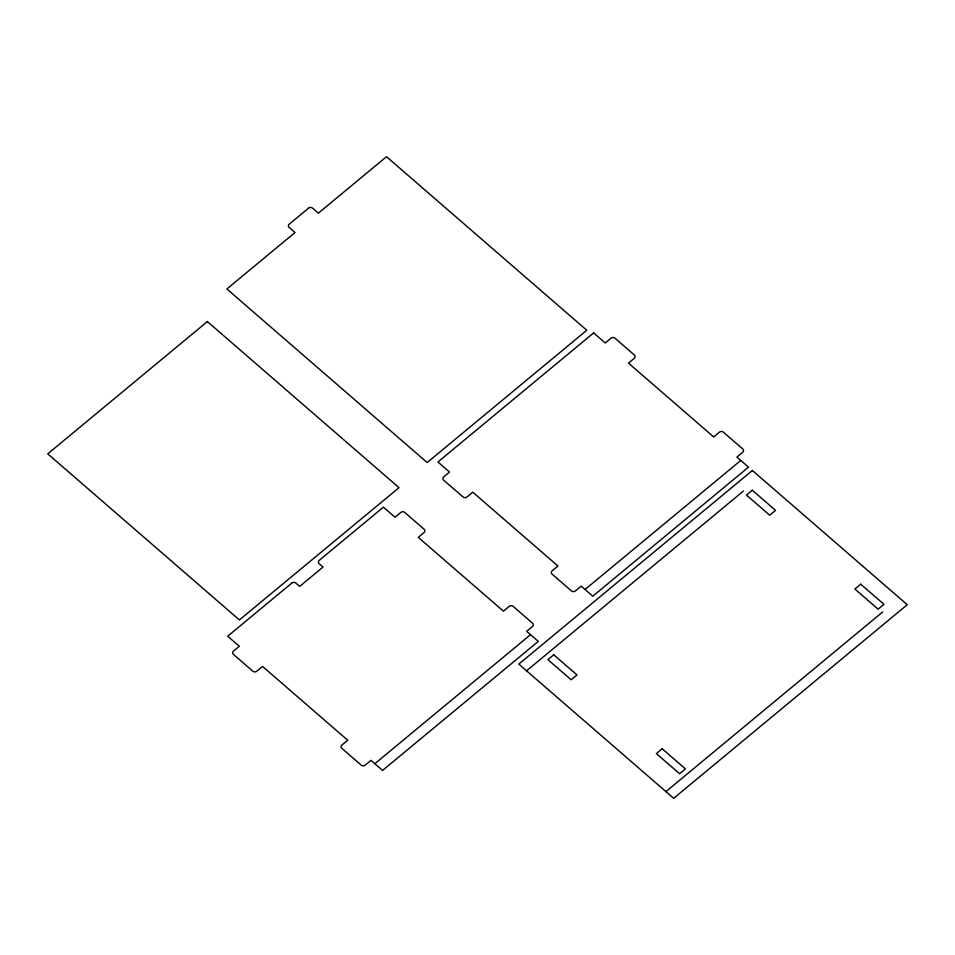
<?xml version="1.0" encoding="UTF-8"?>
<svg xmlns="http://www.w3.org/2000/svg" width="955" height="955" viewBox="0 0 955 955"><rect width="100%" height="100%" fill="white"/><g stroke="black" fill="none" stroke-linecap="round" stroke-linejoin="round"><path stroke-width="1.43" d="M374.826 763.725L530.538 634.669M585.045 589.498L740.77 460.429M526.539 670.804L743.384 491.085M665.922 791.6L882.766 611.88M308.68 208.059L289.21 224.186A2.746 2.328 2.9 0 0 289.198 227.481L295.011 232.519L226.884 288.983L427.16 462.554L586.764 330.263L386.5 156.692L318.373 213.156L312.56 208.118A2.746 2.328 2.9 0 0 308.68 208.059M207.366 321.572L47.75 453.852L239.395 619.95L399.011 487.671L207.366 321.572M291.932 582.98L227.696 636.221L239.311 646.284L233.474 651.119A2.746 2.328 2.9 0 0 233.462 654.414L252.824 671.198A2.746 2.328 2.9 0 0 256.704 671.258L262.541 666.423L347.727 740.244L341.878 745.079A2.746 2.328 2.9 0 0 341.866 748.374L361.229 765.146A2.746 2.328 2.9 0 0 365.108 765.218L370.958 760.371L382.561 770.434L538.286 641.378L526.671 631.303L532.508 626.468A2.746 2.328 2.9 0 0 532.52 623.173L513.169 606.401A2.746 2.328 2.9 0 0 509.278 606.341L503.44 611.176L418.266 537.355L424.104 532.52A2.746 2.328 2.9 0 0 424.115 529.225L404.753 512.441A2.746 2.328 2.9 0 0 400.873 512.381L395.036 517.216L383.421 507.153L319.185 560.394A2.746 2.328 2.9 0 0 319.173 563.689L323.041 567.043L299.691 586.394L295.811 583.039A2.746 2.328 2.9 0 0 291.932 582.98M593.64 332.913L437.927 461.981L449.542 472.045L443.693 476.891A2.746 2.328 2.9 0 0 443.681 480.174L463.044 496.958A2.746 2.328 2.9 0 0 466.923 497.018L472.773 492.183L557.947 566.005L552.109 570.839A2.746 2.328 2.9 0 0 552.097 574.134L571.448 590.906A2.746 2.328 2.9 0 0 575.34 590.978L581.177 586.131L592.792 596.207L748.505 467.138L736.89 457.075L742.739 452.228A2.746 2.328 2.9 0 0 742.739 448.946L723.389 432.161A2.746 2.328 2.9 0 0 719.509 432.102L713.66 436.936L628.486 363.115L634.323 358.28A2.746 2.328 2.9 0 0 634.335 354.985L614.984 338.213A2.746 2.328 2.9 0 0 611.093 338.142L605.255 342.988L593.64 332.913M752.385 470.493L518.804 664.095L673.669 798.308L907.25 604.718L752.385 470.493M553.769 654.796L547.931 659.642L571.162 679.769L576.999 674.934L553.769 654.796M752.313 490.237L746.476 495.084L769.706 515.211L775.544 510.376L752.313 490.237M662.185 748.756L656.348 753.591L679.578 773.729L685.415 768.882L662.185 748.756M860.73 584.197L854.88 589.032L878.111 609.171L883.96 604.324L860.73 584.197"/></g></svg>
